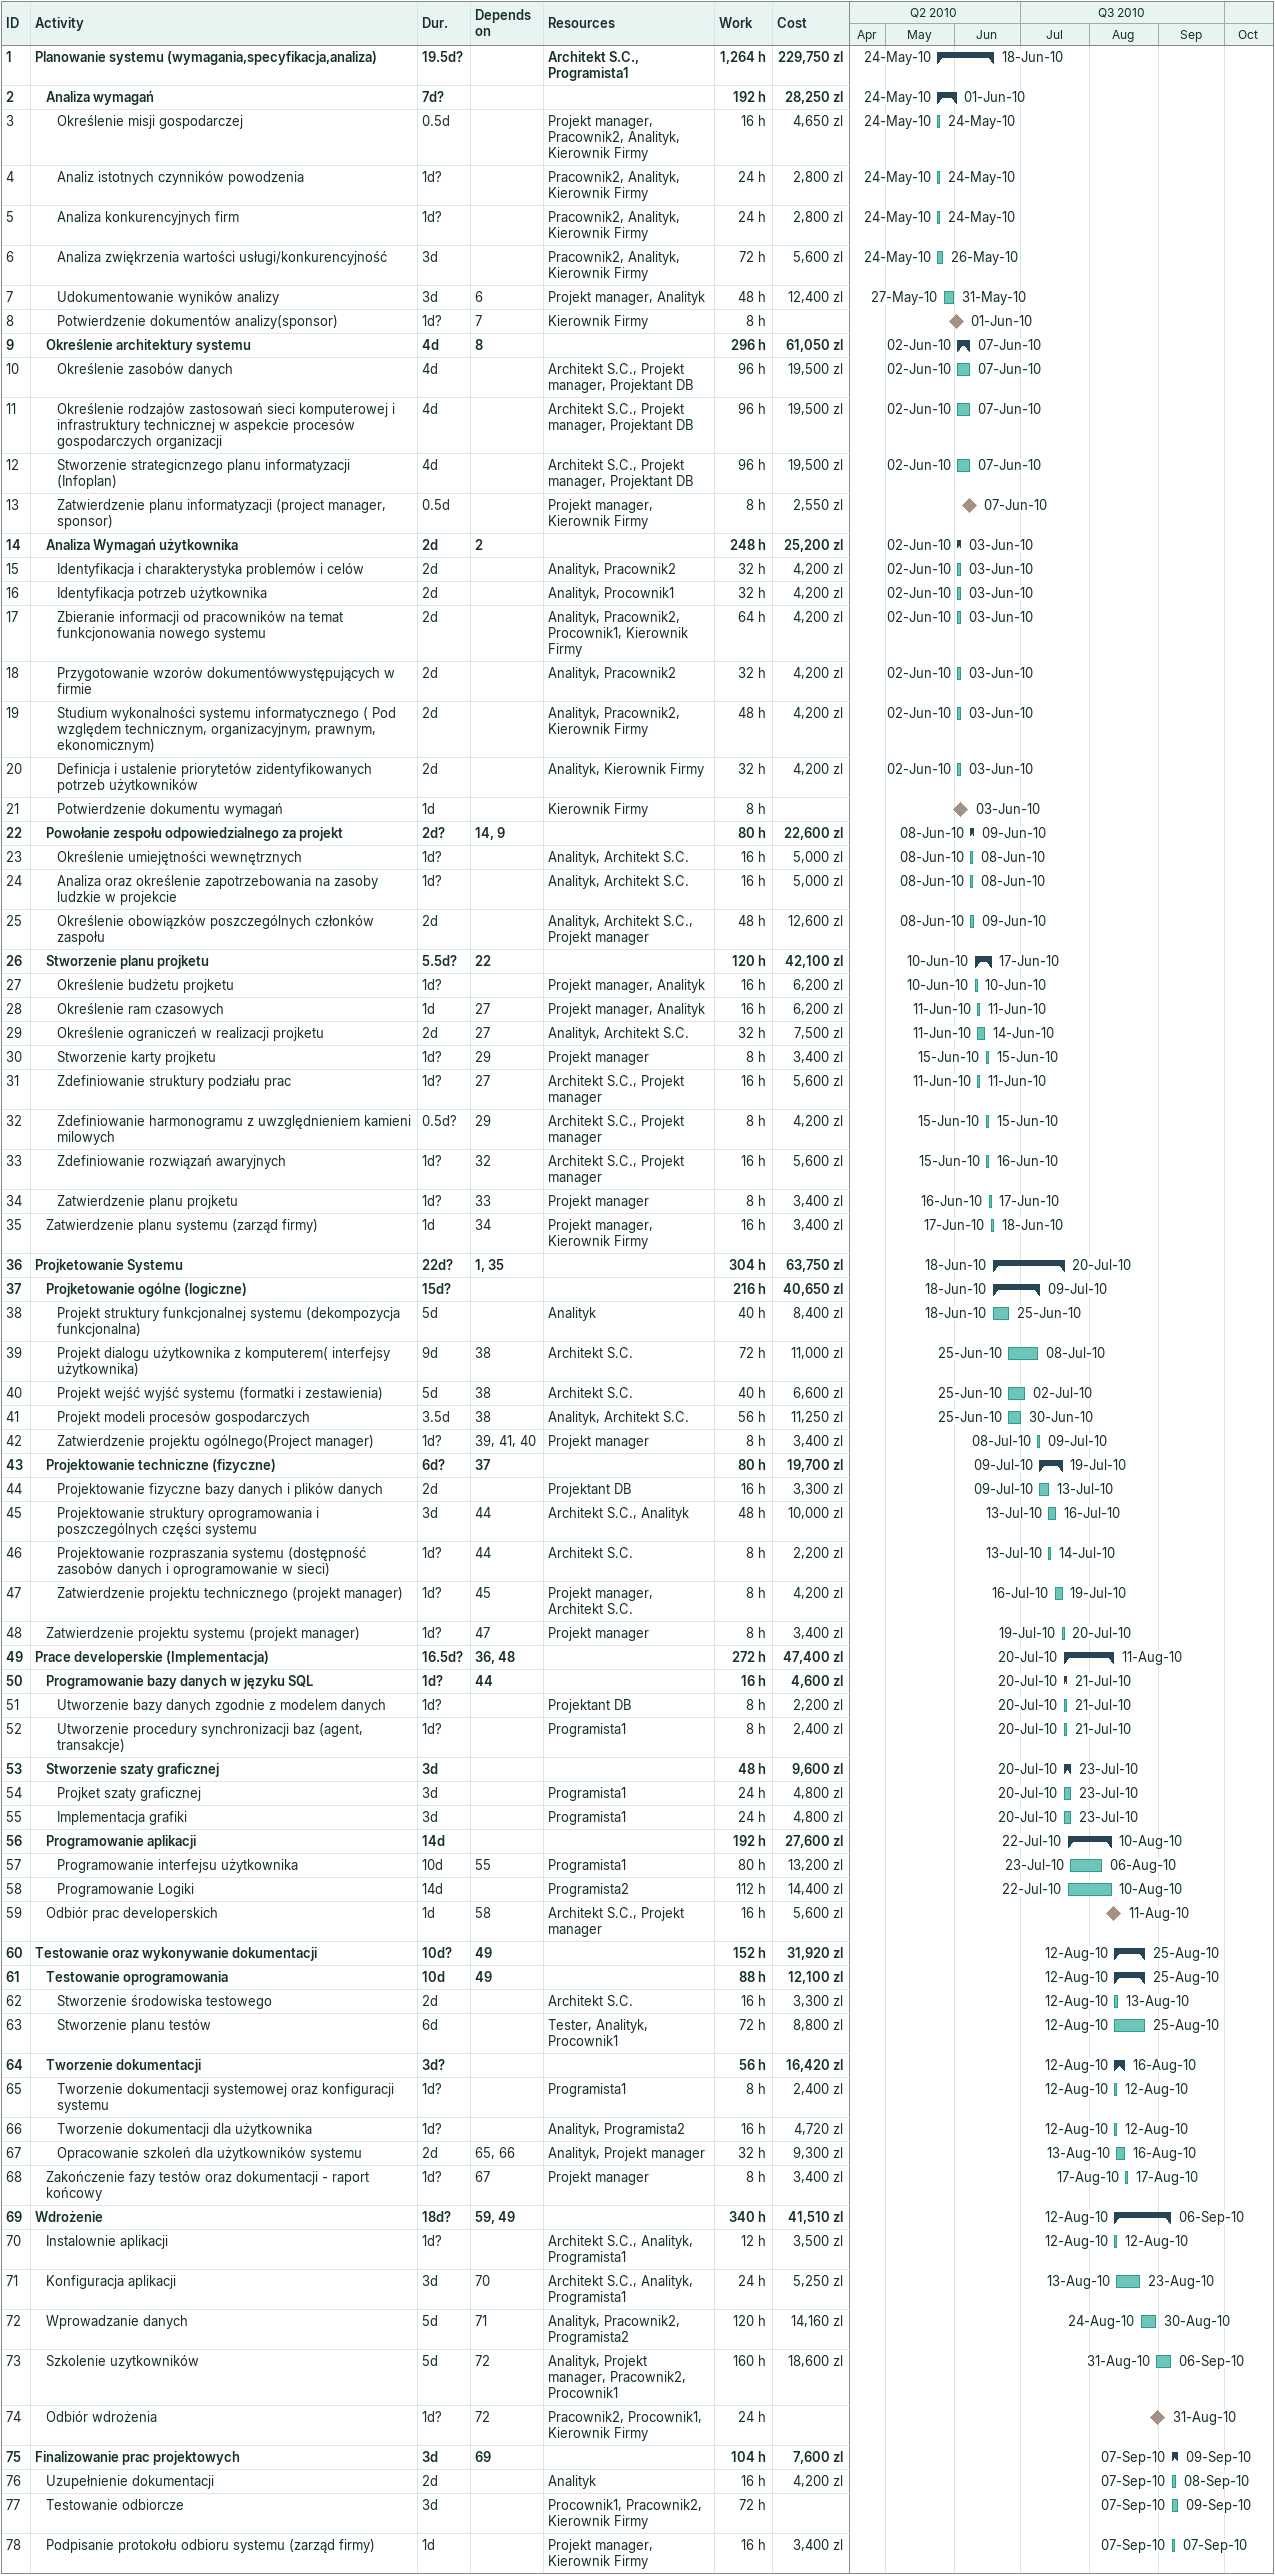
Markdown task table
| ID | Level | Task | Duration | Start | Finish | Predecessors | Resources | Work (h) | Cost (zl) |
|---|---|---|---|---|---|---|---|---|---|
| 1 | 1 | **Planowanie systemu (wymagania,specyfikacja,analiza)** | 19.5d? | 2010-05-24 | 2010-06-18 |  | Architekt S.C., Programista1 | 1264 | 229750 |
| 2 | 2 | **Analiza wymagań** | 7d? | 2010-05-24 | 2010-06-01 |  |  | 192 | 28250 |
| 3 | 3 | Określenie misji gospodarczej | 0.5d | 2010-05-24 | 2010-05-24 |  | Projekt manager, Pracownik2, Analityk, Kierownik Firmy | 16 | 4650 |
| 4 | 3 | Analiz istotnych czynników powodzenia | 1d? | 2010-05-24 | 2010-05-24 |  | Pracownik2, Analityk, Kierownik Firmy | 24 | 2800 |
| 5 | 3 | Analiza konkurencyjnych firm | 1d? | 2010-05-24 | 2010-05-24 |  | Pracownik2, Analityk, Kierownik Firmy | 24 | 2800 |
| 6 | 3 | Analiza zwiękrzenia wartości usługi/konkurencyjność | 3d | 2010-05-24 | 2010-05-26 |  | Pracownik2, Analityk, Kierownik Firmy | 72 | 5600 |
| 7 | 3 | Udokumentowanie wyników analizy | 3d | 2010-05-27 | 2010-05-31 | 6 | Projekt manager, Analityk | 48 | 12400 |
| 8 | 3 | Potwierdzenie dokumentów analizy(sponsor) | 1d? | 2010-06-01 | 2010-06-01 | 7 | Kierownik Firmy | 8 |  |
| 9 | 2 | **Określenie architektury systemu** | 4d | 2010-06-02 | 2010-06-07 | 8 |  | 296 | 61050 |
| 10 | 3 | Określenie zasobów danych | 4d | 2010-06-02 | 2010-06-07 |  | Architekt S.C., Projekt manager, Projektant DB | 96 | 19500 |
| 11 | 3 | Określenie rodzajów zastosowań sieci komputerowej i infrastruktury technicznej w aspekcie procesów gospodarczych organizacji | 4d | 2010-06-02 | 2010-06-07 |  | Architekt S.C., Projekt manager, Projektant DB | 96 | 19500 |
| 12 | 3 | Stworzenie strategicnzego planu informatyzacji (Infoplan) | 4d | 2010-06-02 | 2010-06-07 |  | Architekt S.C., Projekt manager, Projektant DB | 96 | 19500 |
| 13 | 3 | Zatwierdzenie planu informatyzacji (project manager, sponsor) | 0.5d | 2010-06-07 | 2010-06-07 |  | Projekt manager, Kierownik Firmy | 8 | 2550 |
| 14 | 2 | **Analiza Wymagań użytkownika** | 2d | 2010-06-02 | 2010-06-03 | 2 |  | 248 | 25200 |
| 15 | 3 | Identyfikacja i charakterystyka problemów i celów | 2d | 2010-06-02 | 2010-06-03 |  | Analityk, Pracownik2 | 32 | 4200 |
| 16 | 3 | Identyfikacja potrzeb użytkownika | 2d | 2010-06-02 | 2010-06-03 |  | Analityk, Procownik1 | 32 | 4200 |
| 17 | 3 | Zbieranie informacji od pracowników na temat funkcjonowania nowego systemu | 2d | 2010-06-02 | 2010-06-03 |  | Analityk, Pracownik2, Procownik1, Kierownik Firmy | 64 | 4200 |
| 18 | 3 | Przygotowanie wzorów dokumentówwystępujących w firmie | 2d | 2010-06-02 | 2010-06-03 |  | Analityk, Pracownik2 | 32 | 4200 |
| 19 | 3 | Studium wykonalności systemu informatycznego ( Pod względem technicznym, organizacyjnym, prawnym, ekonomicznym) | 2d | 2010-06-02 | 2010-06-03 |  | Analityk, Pracownik2, Kierownik Firmy | 48 | 4200 |
| 20 | 3 | Definicja i ustalenie priorytetów zidentyfikowanych potrzeb użytkowników | 2d | 2010-06-02 | 2010-06-03 |  | Analityk, Kierownik Firmy | 32 | 4200 |
| 21 | 3 | Potwierdzenie dokumentu wymagań | 1d | 2010-06-03 | 2010-06-03 |  | Kierownik Firmy | 8 |  |
| 22 | 2 | **Powołanie zespołu odpowiedzialnego za projekt** | 2d? | 2010-06-08 | 2010-06-09 | 14, 9 |  | 80 | 22600 |
| 23 | 3 | Określenie umiejętności wewnętrznych | 1d? | 2010-06-08 | 2010-06-08 |  | Analityk, Architekt S.C. | 16 | 5000 |
| 24 | 3 | Analiza oraz określenie zapotrzebowania na zasoby ludzkie w projekcie | 1d? | 2010-06-08 | 2010-06-08 |  | Analityk, Architekt S.C. | 16 | 5000 |
| 25 | 3 | Określenie obowiązków poszczególnych członków zaspołu | 2d | 2010-06-08 | 2010-06-09 |  | Analityk, Architekt S.C., Projekt manager | 48 | 12600 |
| 26 | 2 | **Stworzenie planu projketu** | 5.5d? | 2010-06-10 | 2010-06-17 | 22 |  | 120 | 42100 |
| 27 | 3 | Określenie budżetu projketu | 1d? | 2010-06-10 | 2010-06-10 |  | Projekt manager, Analityk | 16 | 6200 |
| 28 | 3 | Określenie ram czasowych | 1d | 2010-06-11 | 2010-06-11 | 27 | Projekt manager, Analityk | 16 | 6200 |
| 29 | 3 | Określenie ograniczeń w realizacji projketu | 2d | 2010-06-11 | 2010-06-14 | 27 | Analityk, Architekt S.C. | 32 | 7500 |
| 30 | 3 | Stworzenie karty projketu | 1d? | 2010-06-15 | 2010-06-15 | 29 | Projekt manager | 8 | 3400 |
| 31 | 3 | Zdefiniowanie struktury podziału prac | 1d? | 2010-06-11 | 2010-06-11 | 27 | Architekt S.C., Projekt manager | 16 | 5600 |
| 32 | 3 | Zdefiniowanie harmonogramu z uwzględnieniem kamieni milowych | 0.5d? | 2010-06-15 | 2010-06-15 | 29 | Architekt S.C., Projekt manager | 8 | 4200 |
| 33 | 3 | Zdefiniowanie rozwiązań awaryjnych | 1d? | 2010-06-15 | 2010-06-16 | 32 | Architekt S.C., Projekt manager | 16 | 5600 |
| 34 | 3 | Zatwierdzenie planu projketu | 1d? | 2010-06-16 | 2010-06-17 | 33 | Projekt manager | 8 | 3400 |
| 35 | 2 | Zatwierdzenie planu systemu (zarząd firmy) | 1d | 2010-06-17 | 2010-06-18 | 34 | Projekt manager, Kierownik Firmy | 16 | 3400 |
| 36 | 1 | **Projketowanie Systemu** | 22d? | 2010-06-18 | 2010-07-20 | 1, 35 |  | 304 | 63750 |
| 37 | 2 | **Projketowanie ogólne (logiczne)** | 15d? | 2010-06-18 | 2010-07-09 |  |  | 216 | 40650 |
| 38 | 3 | Projekt struktury funkcjonalnej systemu (dekompozycja funkcjonalna) | 5d | 2010-06-18 | 2010-06-25 |  | Analityk | 40 | 8400 |
| 39 | 3 | Projekt dialogu użytkownika z komputerem( interfejsy użytkownika) | 9d | 2010-06-25 | 2010-07-08 | 38 | Architekt S.C. | 72 | 11000 |
| 40 | 3 | Projekt wejść wyjść systemu (formatki i zestawienia) | 5d | 2010-06-25 | 2010-07-02 | 38 | Architekt S.C. | 40 | 6600 |
| 41 | 3 | Projekt modeli procesów gospodarczych | 3.5d | 2010-06-25 | 2010-06-30 | 38 | Analityk, Architekt S.C. | 56 | 11250 |
| 42 | 3 | Zatwierdzenie projektu ogólnego(Project manager) | 1d? | 2010-07-08 | 2010-07-09 | 39, 41, 40 | Projekt manager | 8 | 3400 |
| 43 | 2 | **Projektowanie techniczne (fizyczne)** | 6d? | 2010-07-09 | 2010-07-19 | 37 |  | 80 | 19700 |
| 44 | 3 | Projektowanie fizyczne bazy danych i plików danych | 2d | 2010-07-09 | 2010-07-13 |  | Projektant DB | 16 | 3300 |
| 45 | 3 | Projektowanie struktury oprogramowania i poszczególnych części systemu | 3d | 2010-07-13 | 2010-07-16 | 44 | Architekt S.C., Analityk | 48 | 10000 |
| 46 | 3 | Projektowanie rozpraszania systemu (dostępność zasobów danych i oprogramowanie w sieci) | 1d? | 2010-07-13 | 2010-07-14 | 44 | Architekt S.C. | 8 | 2200 |
| 47 | 3 | Zatwierdzenie projektu technicznego (projekt manager) | 1d? | 2010-07-16 | 2010-07-19 | 45 | Projekt manager, Architekt S.C. | 8 | 4200 |
| 48 | 2 | Zatwierdzenie projektu systemu (projekt manager) | 1d? | 2010-07-19 | 2010-07-20 | 47 | Projekt manager | 8 | 3400 |
| 49 | 1 | **Prace developerskie (Implementacja)** | 16.5d? | 2010-07-20 | 2010-08-11 | 36, 48 |  | 272 | 47400 |
| 50 | 2 | **Programowanie bazy danych w języku SQL** | 1d? | 2010-07-20 | 2010-07-21 | 44 |  | 16 | 4600 |
| 51 | 3 | Utworzenie bazy danych zgodnie z modelem danych | 1d? | 2010-07-20 | 2010-07-21 |  | Projektant DB | 8 | 2200 |
| 52 | 3 | Utworzenie procedury synchronizacji baz (agent, transakcje) | 1d? | 2010-07-20 | 2010-07-21 |  | Programista1 | 8 | 2400 |
| 53 | 2 | **Stworzenie szaty graficznej** | 3d | 2010-07-20 | 2010-07-23 |  |  | 48 | 9600 |
| 54 | 3 | Projket szaty graficznej | 3d | 2010-07-20 | 2010-07-23 |  | Programista1 | 24 | 4800 |
| 55 | 3 | Implementacja grafiki | 3d | 2010-07-20 | 2010-07-23 |  | Programista1 | 24 | 4800 |
| 56 | 2 | **Programowanie aplikacji** | 14d | 2010-07-22 | 2010-08-10 |  |  | 192 | 27600 |
| 57 | 3 | Programowanie interfejsu użytkownika | 10d | 2010-07-23 | 2010-08-06 | 55 | Programista1 | 80 | 13200 |
| 58 | 3 | Programowanie Logiki | 14d | 2010-07-22 | 2010-08-10 |  | Programista2 | 112 | 14400 |
| 59 | 2 | Odbiór prac developerskich | 1d | 2010-08-11 | 2010-08-11 | 58 | Architekt S.C., Projekt manager | 16 | 5600 |
| 60 | 1 | **Testowanie oraz wykonywanie dokumentacji** | 10d? | 2010-08-12 | 2010-08-25 | 49 |  | 152 | 31920 |
| 61 | 2 | **Testowanie oprogramowania** | 10d | 2010-08-12 | 2010-08-25 | 49 |  | 88 | 12100 |
| 62 | 3 | Stworzenie środowiska testowego | 2d | 2010-08-12 | 2010-08-13 |  | Architekt S.C. | 16 | 3300 |
| 63 | 3 | Stworzenie planu testów | 6d | 2010-08-12 | 2010-08-25 |  | Tester, Analityk, Procownik1 | 72 | 8800 |
| 64 | 2 | **Tworzenie dokumentacji** | 3d? | 2010-08-12 | 2010-08-16 |  |  | 56 | 16420 |
| 65 | 3 | Tworzenie dokumentacji systemowej oraz konfiguracji systemu | 1d? | 2010-08-12 | 2010-08-12 |  | Programista1 | 8 | 2400 |
| 66 | 3 | Tworzenie dokumentacji dla użytkownika | 1d? | 2010-08-12 | 2010-08-12 |  | Analityk, Programista2 | 16 | 4720 |
| 67 | 3 | Opracowanie szkoleń dla użytkowników systemu | 2d | 2010-08-13 | 2010-08-16 | 65, 66 | Analityk, Projekt manager | 32 | 9300 |
| 68 | 2 | Zakończenie fazy testów oraz dokumentacji - raport końcowy | 1d? | 2010-08-17 | 2010-08-17 | 67 | Projekt manager | 8 | 3400 |
| 69 | 1 | **Wdrożenie** | 18d? | 2010-08-12 | 2010-09-06 | 59, 49 |  | 340 | 41510 |
| 70 | 2 | Instalownie aplikacji | 1d? | 2010-08-12 | 2010-08-12 |  | Architekt S.C., Analityk, Programista1 | 12 | 3500 |
| 71 | 2 | Konfiguracja aplikacji | 3d | 2010-08-13 | 2010-08-23 | 70 | Architekt S.C., Analityk, Programista1 | 24 | 5250 |
| 72 | 2 | Wprowadzanie danych | 5d | 2010-08-24 | 2010-08-30 | 71 | Analityk, Pracownik2, Programista2 | 120 | 14160 |
| 73 | 2 | Szkolenie uzytkowników | 5d | 2010-08-31 | 2010-09-06 | 72 | Analityk, Projekt manager, Pracownik2, Procownik1 | 160 | 18600 |
| 74 | 2 | Odbiór wdrożenia | 1d? | 2010-08-31 | 2010-08-31 | 72 | Pracownik2, Procownik1, Kierownik Firmy | 24 |  |
| 75 | 1 | **Finalizowanie prac projektowych** | 3d | 2010-09-07 | 2010-09-09 | 69 |  | 104 | 7600 |
| 76 | 2 | Uzupełnienie dokumentacji | 2d | 2010-09-07 | 2010-09-08 |  | Analityk | 16 | 4200 |
| 77 | 2 | Testowanie odbiorcze | 3d | 2010-09-07 | 2010-09-09 |  | Procownik1, Pracownik2, Kierownik Firmy | 72 |  |
| 78 | 2 | Podpisanie protokołu odbioru systemu (zarząd firmy) | 1d | 2010-09-07 | 2010-09-07 |  | Projekt manager, Kierownik Firmy | 16 | 3400 |
